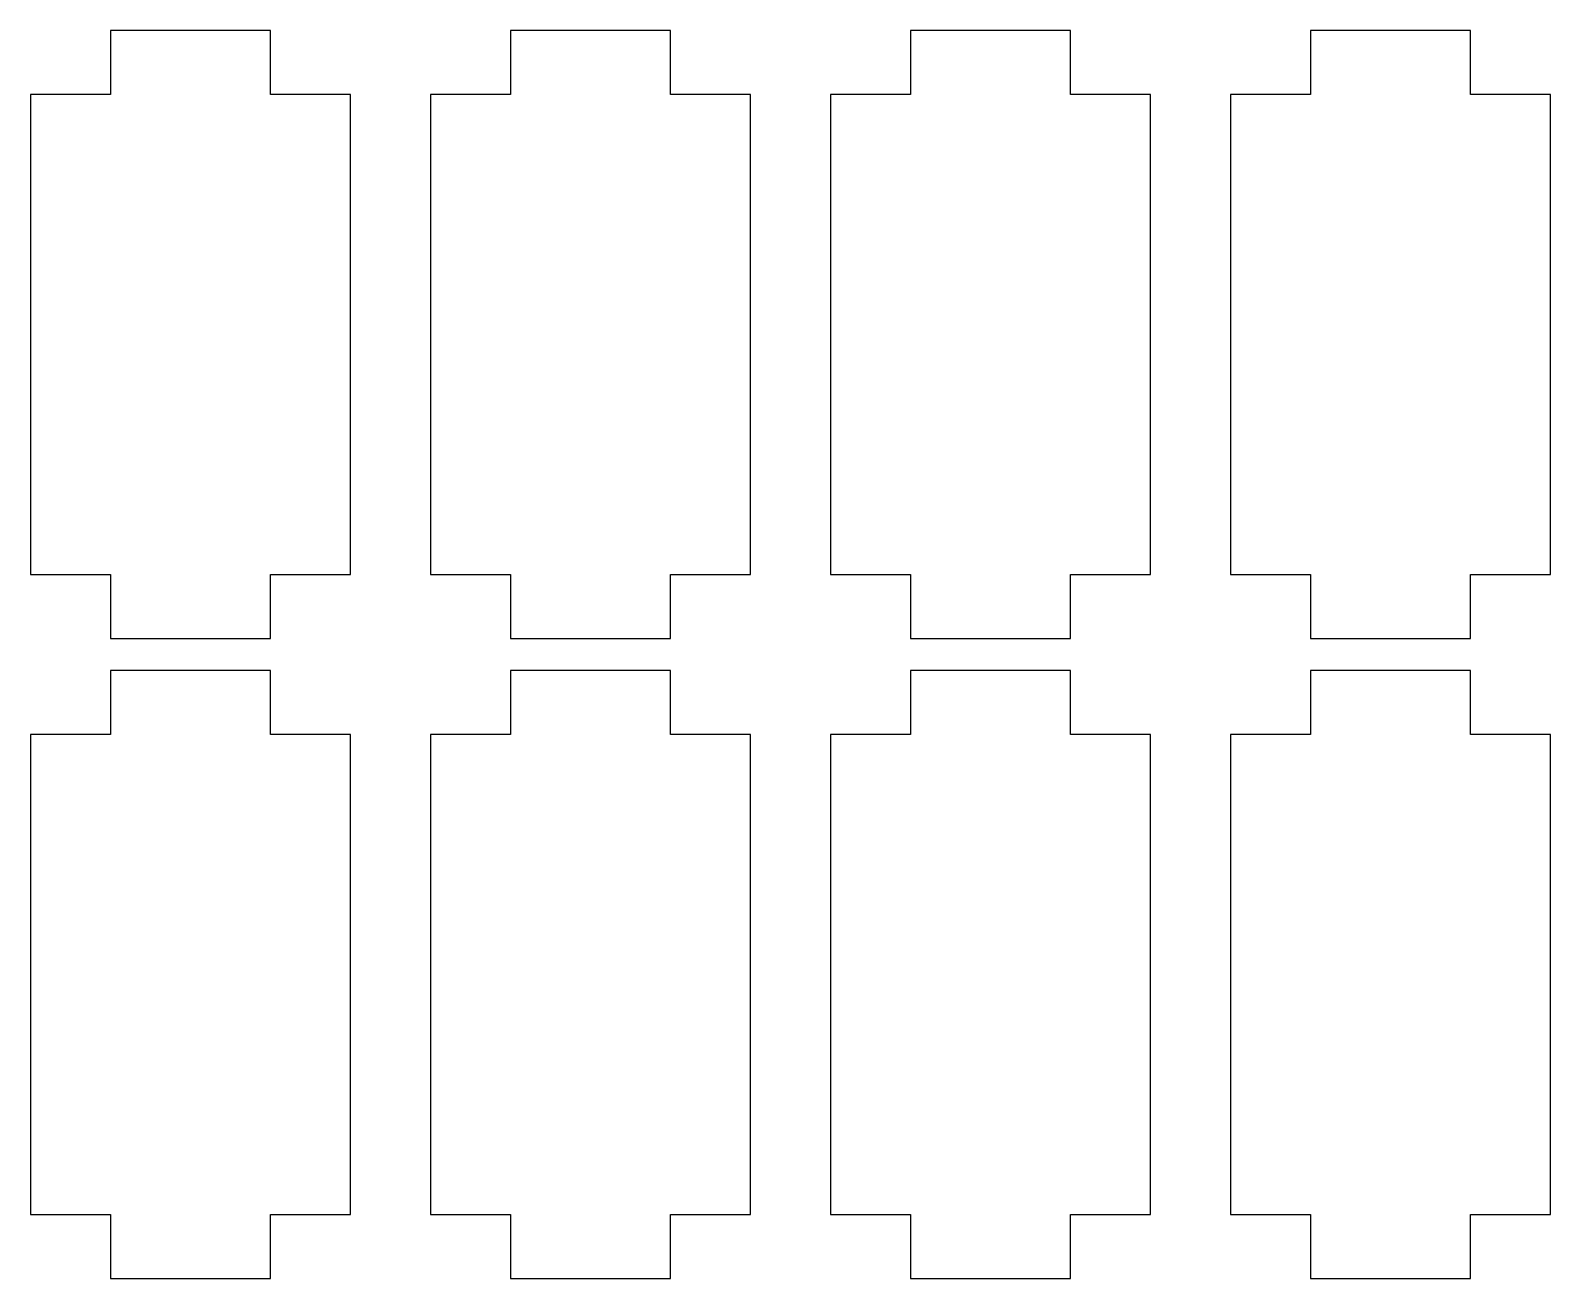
# Model space of a CAD drawing. Header units: metres. Extents: x -10 to 85, y -19 to 59.
import ezdxf

# ---------------------------------------------------------------- set-up
doc = ezdxf.new("R2010")
doc.units = ezdxf.units.M

msp = doc.modelspace()

# ---------------------------------------------------------------- linework, layer by layer
for p, q in [((5, 59), (-5, 59)), ((-5, 59), (-5, 55)), ((5, 55), (5, 59)), ((30, 59), (20, 59)), ((20, 59), (20, 55)), ((30, 55), (30, 59)), ((55, 59), (45, 59)), ((45, 59), (45, 55)), ((55, 55), (55, 59)), ((80, 59), (70, 59)), ((70, 59), (70, 55)), ((80, 55), (80, 59)), ((-5, 55), (-10, 55)), ((-10, 55), (-10, 25)), ((10, 55), (5, 55)), ((10, 25), (10, 55)), ((20, 55), (15, 55)), ((15, 55), (15, 25)), ((35, 55), (30, 55)), ((35, 25), (35, 55)), ((45, 55), (40, 55)), ((40, 55), (40, 25)), ((60, 55), (55, 55)), ((60, 25), (60, 55)), ((70, 55), (65, 55)), ((65, 55), (65, 25)), ((85, 55), (80, 55)), ((85, 25), (85, 55)), ((-10, 25), (-5, 25)), ((-5, 25), (-5, 21)), ((5, 25), (10, 25)), ((5, 21), (5, 25)), ((15, 25), (20, 25)), ((20, 25), (20, 21)), ((30, 25), (35, 25)), ((30, 21), (30, 25)), ((40, 25), (45, 25)), ((45, 25), (45, 21)), ((55, 25), (60, 25)), ((55, 21), (55, 25)), ((65, 25), (70, 25)), ((70, 25), (70, 21)), ((80, 25), (85, 25)), ((80, 21), (80, 25)), ((-5, 21), (5, 21)), ((20, 21), (30, 21)), ((45, 21), (55, 21)), ((70, 21), (80, 21)), ((5, 19), (-5, 19)), ((-5, 19), (-5, 15)), ((5, 15), (5, 19)), ((30, 19), (20, 19)), ((20, 19), (20, 15)), ((30, 15), (30, 19)), ((55, 19), (45, 19)), ((45, 19), (45, 15)), ((55, 15), (55, 19)), ((80, 19), (70, 19)), ((70, 19), (70, 15)), ((80, 15), (80, 19)), ((-5, 15), (-10, 15)), ((-10, 15), (-10, -15)), ((10, 15), (5, 15)), ((10, -15), (10, 15)), ((20, 15), (15, 15)), ((15, 15), (15, -15)), ((35, 15), (30, 15)), ((35, -15), (35, 15)), ((45, 15), (40, 15)), ((40, 15), (40, -15)), ((60, 15), (55, 15)), ((60, -15), (60, 15)), ((70, 15), (65, 15)), ((65, 15), (65, -15)), ((85, 15), (80, 15)), ((85, -15), (85, 15)), ((-10, -15), (-5, -15)), ((-5, -15), (-5, -19)), ((5, -15), (10, -15)), ((5, -19), (5, -15)), ((15, -15), (20, -15)), ((20, -15), (20, -19)), ((30, -15), (35, -15)), ((30, -19), (30, -15)), ((40, -15), (45, -15)), ((45, -15), (45, -19)), ((55, -15), (60, -15)), ((55, -19), (55, -15)), ((65, -15), (70, -15)), ((70, -15), (70, -19)), ((80, -15), (85, -15)), ((80, -19), (80, -15)), ((-5, -19), (5, -19)), ((20, -19), (30, -19)), ((45, -19), (55, -19)), ((70, -19), (80, -19))]:
    msp.add_line(p, q)

doc.saveas('drawing.dxf')
